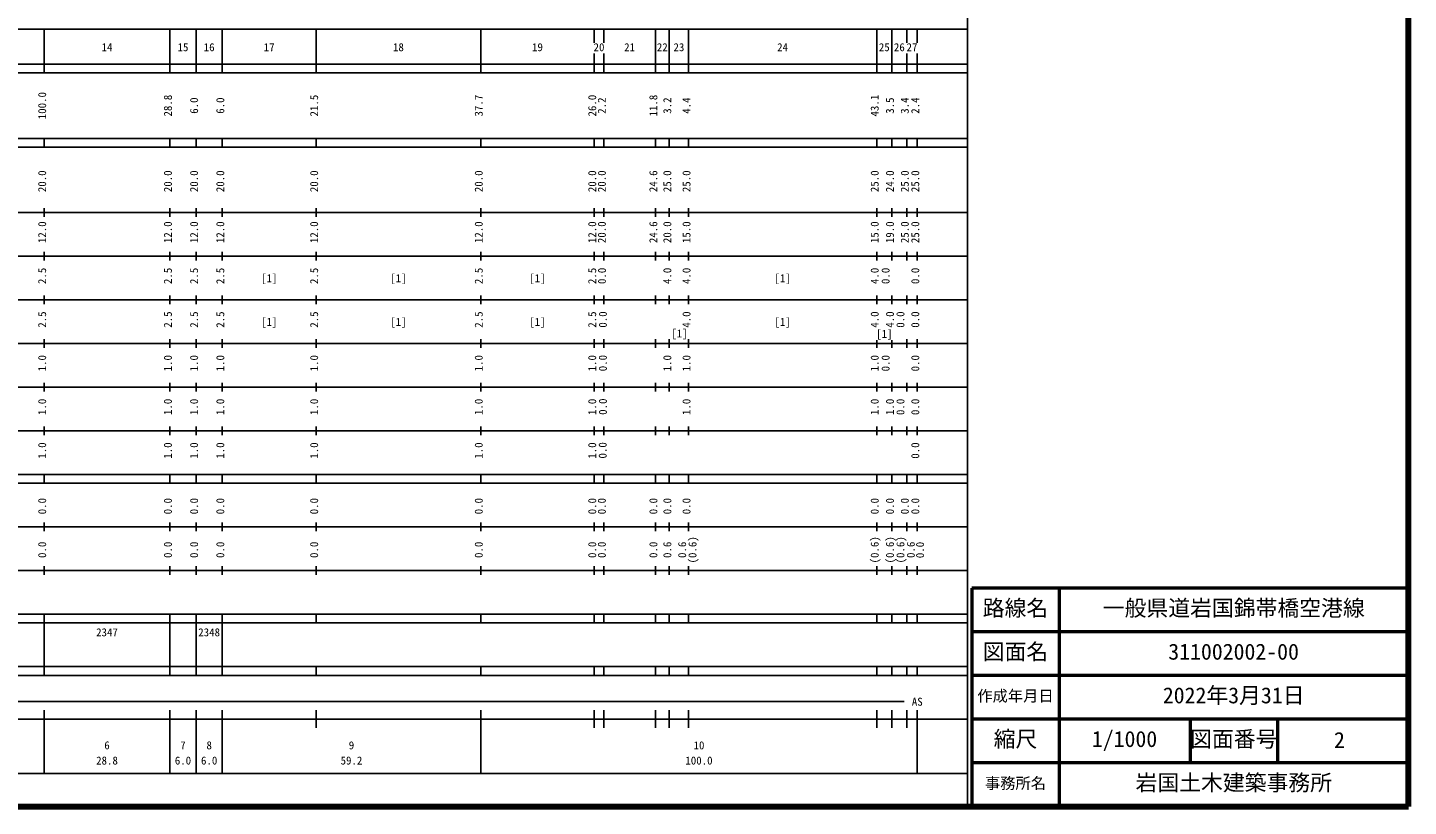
# Model space of a CAD drawing. Units: millimetres, scale not verified. Extents: x 40000 to 680000, y 20000 to 380000.
# Drawn here: x 363708 to 680000, y 20000 to 198357 of the extents above; entities that cross this region are included whole.
import ezdxf
from ezdxf.enums import TextEntityAlignment as Align

# ---------------------------------------------------------------- set-up
doc = ezdxf.new("R2010")
doc.units = ezdxf.units.MM
doc.header["$LTSCALE"] = 1000
for name, color, linetype, lineweight in [('M-TTL', 2, 'Continuous', 140), ('M-TTL-BAND', 7, 'Continuous', 25), ('M-TTL-FRAM', 2, 'Continuous', 50), ('M-TTL-LINE', 7, 'Continuous', 50)]:
    doc.layers.add(name, color=color, linetype=linetype, lineweight=lineweight)
doc.layers.add('M-TTL-TXT', color=7, linetype='Continuous')
doc.styles.add('ＭＳ ゴシック', font='')
doc.styles.get('ＭＳ ゴシック').set_extended_font_data('MS Gothic')

msp = doc.modelspace()

# ---------------------------------------------------------------- linework, layer by layer
at = {"layer": 'M-TTL'}
for p, q in [((680000, 20000), (680000, 380000)), ((40000, 20000), (680000, 20000))]:
    msp.add_line(p, q, dxfattribs=at)
at = {"layer": 'M-TTL-BAND'}
for p, q in [((579000, 20000), (579000, 370000)), ((68000, 198000), (579000, 198000)), ((367500, 188000), (367500, 198000)), ((396300, 188000), (396300, 198000)), ((402300, 188000), (402300, 198000)), ((408300, 188000), (408300, 198000)), ((429800, 188000), (429800, 198000)), ((467500, 188000), (467500, 198000)), ((493500, 194905), (493500, 198000)), ((495700, 194905), (495700, 198000)), ((507500, 188000), (507500, 198000)), ((510700, 188000), (510700, 198000)), ((515100, 188000), (515100, 198000)), ((558200, 188000), (558200, 198000)), ((561700, 188000), (561700, 198000)), ((565100, 194905), (565100, 198000)), ((567500, 194905), (567500, 198000)), ((40000, 190000), (579000, 190000)), ((493500, 188000), (493500, 192405)), ((495700, 188000), (495700, 192405)), ((565100, 188000), (565100, 192405)), ((567500, 188000), (567500, 192405)), ((40000, 188000), (579000, 188000)), ((40000, 173000), (579000, 173000)), ((40000, 171000), (579000, 171000)), ((367500, 171000), (367500, 173000)), ((396300, 171000), (396300, 173000)), ((402300, 171000), (402300, 173000)), ((408300, 171000), (408300, 173000)), ((429800, 171000), (429800, 173000)), ((467500, 171000), (467500, 173000)), ((493500, 171000), (493500, 173000)), ((495700, 171000), (495700, 173000)), ((507500, 171000), (507500, 173000)), ((510700, 171000), (510700, 173000)), ((515100, 171000), (515100, 173000)), ((558200, 171000), (558200, 173000)), ((561700, 171000), (561700, 173000)), ((565100, 171000), (565100, 173000)), ((567500, 171000), (567500, 173000)), ((40000, 156000), (579000, 156000)), ((367500, 155000), (367500, 157000)), ((396300, 155000), (396300, 157000)), ((402300, 155000), (402300, 157000)), ((408300, 155000), (408300, 157000)), ((429800, 155000), (429800, 157000)), ((467500, 155000), (467500, 157000)), ((493500, 155000), (493500, 157000)), ((495700, 155000), (495700, 157000)), ((507500, 155000), (507500, 157000)), ((510700, 155000), (510700, 157000)), ((515100, 155000), (515100, 157000)), ((558200, 155000), (558200, 157000)), ((561700, 155000), (561700, 157000)), ((565100, 155000), (565100, 157000)), ((567500, 155000), (567500, 157000)), ((46000, 146000), (579000, 146000)), ((367500, 145000), (367500, 147000)), ((396300, 145000), (396300, 147000)), ((402300, 145000), (402300, 147000)), ((408300, 145000), (408300, 147000)), ((429800, 145000), (429800, 147000)), ((467500, 145000), (467500, 147000)), ((493500, 145000), (493500, 147000)), ((495700, 145000), (495700, 147000)), ((507500, 145000), (507500, 147000)), ((510700, 145000), (510700, 147000)), ((515100, 145000), (515100, 147000)), ((558200, 145000), (558200, 147000)), ((561700, 145000), (561700, 147000)), ((565100, 145000), (565100, 147000)), ((567500, 145000), (567500, 147000)), ((367500, 135000), (367500, 137000)), ((396300, 135000), (396300, 137000)), ((402300, 135000), (402300, 137000)), ((408300, 135000), (408300, 137000)), ((429800, 135000), (429800, 137000)), ((467500, 135000), (467500, 137000)), ((493500, 135000), (493500, 137000)), ((495700, 135000), (495700, 137000)), ((507500, 135000), (507500, 137000)), ((510700, 135000), (510700, 137000)), ((515100, 135000), (515100, 137000)), ((558200, 135000), (558200, 137000)), ((561700, 135000), (561700, 137000)), ((565100, 135000), (565100, 137000)), ((567500, 135000), (567500, 137000)), ((52000, 136000), (579000, 136000)), ((367500, 125000), (367500, 127000)), ((396300, 125000), (396300, 127000)), ((402300, 125000), (402300, 127000)), ((408300, 125000), (408300, 127000)), ((429800, 125000), (429800, 127000)), ((467500, 125000), (467500, 127000)), ((493500, 125000), (493500, 127000)), ((495700, 125000), (495700, 127000)), ((507500, 125000), (507500, 127000)), ((510700, 125000), (510700, 127000)), ((515100, 125000), (515100, 127000)), ((558200, 125000), (558200, 126758)), ((561700, 125000), (561700, 126758)), ((565100, 125000), (565100, 127000)), ((567500, 125000), (567500, 127000)), ((46000, 126000), (579000, 126000)), ((52000, 116000), (579000, 116000)), ((367500, 115000), (367500, 117000)), ((396300, 115000), (396300, 117000)), ((402300, 115000), (402300, 117000)), ((408300, 115000), (408300, 117000)), ((429800, 115000), (429800, 117000)), ((467500, 115000), (467500, 117000)), ((493500, 115000), (493500, 117000)), ((495700, 115000), (495700, 117000)), ((507500, 115000), (507500, 117000)), ((510700, 115000), (510700, 117000)), ((515100, 115000), (515100, 117000)), ((558200, 115000), (558200, 117000)), ((561700, 115000), (561700, 117000)), ((565100, 115000), (565100, 117000)), ((567500, 115000), (567500, 117000)), ((56750, 106000), (579000, 106000)), ((367500, 105000), (367500, 107000)), ((396300, 105000), (396300, 107000)), ((402300, 105000), (402300, 107000)), ((408300, 105000), (408300, 107000)), ((429800, 105000), (429800, 107000)), ((467500, 105000), (467500, 107000)), ((493500, 105000), (493500, 107000)), ((495700, 105000), (495700, 107000)), ((507500, 105000), (507500, 107000)), ((510700, 105000), (510700, 107000)), ((515100, 105000), (515100, 107000)), ((558200, 105000), (558200, 107000)), ((561700, 105000), (561700, 107000)), ((565100, 105000), (565100, 107000)), ((567500, 105000), (567500, 107000)), ((56750, 96000), (579000, 96000)), ((367500, 94000), (367500, 96000)), ((396300, 94000), (396300, 96000)), ((402300, 94000), (402300, 96000)), ((408300, 94000), (408300, 96000)), ((429800, 94000), (429800, 96000)), ((467500, 94000), (467500, 96000)), ((493500, 94000), (493500, 96000)), ((495700, 94000), (495700, 96000)), ((507500, 94000), (507500, 96000)), ((510700, 94000), (510700, 96000)), ((515100, 94000), (515100, 96000)), ((558200, 94000), (558200, 96000)), ((561700, 94000), (561700, 96000)), ((565100, 94000), (565100, 96000)), ((567500, 94000), (567500, 96000)), ((40000, 94000), (579000, 94000)), ((49000, 84000), (579000, 84000)), ((367500, 83000), (367500, 85000)), ((396300, 83000), (396300, 85000)), ((402300, 83000), (402300, 85000)), ((408300, 83000), (408300, 85000)), ((429800, 83000), (429800, 85000)), ((467500, 83000), (467500, 85000)), ((493500, 83000), (493500, 85000)), ((495700, 83000), (495700, 85000)), ((507500, 83000), (507500, 85000)), ((510700, 83000), (510700, 85000)), ((515100, 83000), (515100, 85000)), ((558200, 83000), (558200, 85000)), ((561700, 83000), (561700, 85000)), ((565100, 83000), (565100, 85000)), ((567500, 83000), (567500, 85000)), ((40000, 74000), (579000, 74000)), ((367500, 73000), (367500, 75000)), ((396300, 73000), (396300, 75000)), ((402300, 73000), (402300, 75000)), ((408300, 73000), (408300, 75000)), ((429800, 73000), (429800, 75000)), ((467500, 73000), (467500, 75000)), ((493500, 73000), (493500, 75000)), ((495700, 73000), (495700, 75000)), ((507500, 73000), (507500, 75000)), ((510700, 73000), (510700, 75000)), ((515100, 73000), (515100, 75000)), ((558200, 73000), (558200, 75000)), ((561700, 73000), (561700, 75000)), ((565100, 73000), (565100, 75000)), ((567500, 73000), (567500, 75000)), ((40000, 64000), (579000, 64000)), ((367500, 62000), (367500, 64000)), ((396300, 62000), (396300, 64000)), ((402300, 62000), (402300, 64000)), ((408300, 62000), (408300, 64000)), ((429800, 62000), (429800, 64000)), ((467500, 62000), (467500, 64000)), ((493500, 62000), (493500, 64000)), ((495700, 62000), (495700, 64000)), ((507500, 62000), (507500, 64000)), ((510700, 62000), (510700, 64000)), ((515100, 62000), (515100, 64000)), ((558200, 62000), (558200, 64000)), ((561700, 62000), (561700, 64000)), ((565100, 62000), (565100, 64000)), ((567500, 62000), (567500, 64000)), ((55250, 62000), (579000, 62000)), ((367500, 52000), (367500, 62000)), ((367500, 52000), (367500, 62000)), ((396300, 52000), (396300, 62000)), ((402300, 52000), (402300, 62000)), ((408300, 52000), (408300, 62000)), ((55250, 52000), (579000, 52000)), ((367500, 50000), (367500, 52000)), ((396300, 50000), (396300, 52000)), ((402300, 50000), (402300, 52000)), ((408300, 50000), (408300, 52000)), ((429800, 50000), (429800, 52000)), ((467500, 50000), (467500, 52000)), ((493500, 50000), (493500, 52000)), ((495700, 50000), (495700, 52000)), ((507500, 50000), (507500, 52000)), ((510700, 50000), (510700, 52000)), ((515100, 50000), (515100, 52000)), ((558200, 50000), (558200, 52000)), ((561700, 50000), (561700, 52000)), ((565100, 50000), (565100, 52000)), ((567500, 50000), (567500, 52000)), ((40000, 50000), (579000, 50000)), ((71000, 44000), (564500, 44000)), ((367500, 27500), (367500, 42000)), ((396300, 27500), (396300, 42000)), ((402300, 27500), (402300, 42000)), ((408300, 27500), (408300, 42000)), ((429800, 38000), (429800, 42000)), ((467500, 27500), (467500, 42000)), ((493500, 38000), (493500, 42000)), ((495700, 38000), (495700, 42000)), ((507500, 38000), (507500, 42000)), ((510700, 38000), (510700, 42000)), ((515100, 38000), (515100, 42000)), ((558200, 38000), (558200, 42000)), ((561700, 38000), (561700, 42000)), ((565100, 38000), (565100, 42000)), ((567500, 27500), (567500, 42000)), ((40000, 40000), (579000, 40000)), ((68000, 27500), (579000, 27500))]:
    msp.add_line(p, q, dxfattribs=at)
at = {"layer": 'M-TTL-FRAM'}
for p, q in [((680000, 70000), (580000, 70000)), ((580000, 70000), (580000, 20000))]:
    msp.add_line(p, q, dxfattribs=at)
at = {"layer": 'M-TTL-LINE'}
for p, q in [((600000, 70000), (600000, 20000)), ((680000, 60000), (580000, 60000)), ((680000, 50000), (580000, 50000)), ((680000, 40000), (580000, 40000)), ((630000, 40000), (630000, 37500)), ((650000, 40000), (650000, 37500)), ((630000, 37500), (630000, 32500)), ((650000, 37500), (650000, 32500)), ((630000, 32500), (630000, 30000)), ((650000, 32500), (650000, 30000)), ((680000, 30000), (580000, 30000))]:
    msp.add_line(p, q, dxfattribs=at)

# ---------------------------------------------------------------- texts
at = {"layer": 'M-TTL-BAND', "style": 'ＭＳ ゴシック'}
for s, p in [('14', (380650, 192405)), ('15', (398050, 192405)), ('16', (404050, 192405)), ('17', (417800, 192405)), ('18', (447400, 192405)), ('19', (479250, 192405)), ('20', (493350, 192405)), ('21', (500350, 192405)), ('22', (507850, 192405)), ('23', (511650, 192405)), ('24', (535400, 192405)), ('25', (558700, 192405)), ('26', (562150, 192405)), ('27', (565050, 192405)), ('[1]', (417175, 139500)), ('[1]', (446775, 139500)), ('[1]', (478625, 139500)), ('[1]', (534775, 139500)), ('[1]', (417175, 129500)), ('[1]', (446775, 129500)), ('[1]', (478625, 129500)), ('[1]', (534775, 129500)), ('[1]', (511162, 126862)), ('[1]', (558094, 126758)), ('2347', (379400, 58405)), ('2348', (402800, 58405)), ('AS', (566250, 42500)), ('6', (381275, 32523)), ('7', (398675, 32523)), ('8', (404675, 32523)), ('9', (437275, 32523)), ('10', (516250, 32523)), ('28.8', (379400, 29033)), ('6.0', (397425, 29033)), ('6.0', (403425, 29033)), ('59.2', (435400, 29033)), ('100.0', (514375, 29033))]:
    msp.add_text(s, height=1833, dxfattribs=at).set_placement(p, align=Align.BOTTOM_LEFT)
for s, p in [('100.0', (368500, 177375)), ('28.8', (397300, 178000)), ('6.0', (403300, 178625)), ('6.0', (409300, 178625)), ('21.5', (430800, 178000)), ('37.7', (468500, 178000)), ('26.0', (494500, 178000)), ('2.2', (496700, 178625)), ('11.8', (508500, 178000)), ('3.2', (511700, 178625)), ('4.4', (516100, 178625)), ('43.1', (559200, 178000)), ('3.5', (562700, 178625)), ('3.4', (566100, 178625)), ('2.4', (568500, 178625)), ('20.0', (368500, 160674)), ('20.0', (397300, 160674)), ('20.0', (403300, 160674)), ('20.0', (409300, 160674)), ('20.0', (430800, 160674)), ('20.0', (468500, 160674)), ('20.0', (494500, 160674)), ('20.0', (496700, 160674)), ('24.6', (508500, 160674)), ('25.0', (511700, 160674)), ('25.0', (516100, 160674)), ('25.0', (559200, 160674)), ('24.0', (562700, 160674)), ('25.0', (566100, 160674)), ('25.0', (568500, 160674)), ('12.0', (368500, 149000)), ('12.0', (397300, 149000)), ('12.0', (403300, 149000)), ('12.0', (409300, 149000)), ('12.0', (430800, 149000)), ('12.0', (468500, 149000)), ('12.0', (494500, 149000)), ('20.0', (496700, 149000)), ('24.6', (508500, 149000)), ('20.0', (511700, 149000)), ('15.0', (516100, 149000)), ('15.0', (559200, 149000)), ('19.0', (562700, 149000)), ('25.0', (566100, 149000)), ('25.0', (568500, 149000)), ('2.5', (368500, 139625)), ('2.5', (397300, 139625)), ('2.5', (403300, 139625)), ('2.5', (409300, 139625)), ('2.5', (430800, 139625)), ('2.5', (468500, 139625)), ('2.5', (494500, 139625)), ('0.0', (496733, 139625)), ('4.0', (511700, 139625)), ('4.0', (516100, 139625)), ('4.0', (559200, 139625)), ('0.0', (561700, 139625)), ('0.0', (568500, 139625)), ('2.5', (368500, 129625)), ('2.5', (397300, 129625)), ('2.5', (403300, 129625)), ('2.5', (409300, 129625)), ('2.5', (430800, 129625)), ('2.5', (468500, 129625)), ('2.5', (494500, 129625)), ('0.0', (496936, 129636)), ('4.0', (516100, 129625)), ('4.0', (559200, 129625)), ('4.0', (562700, 129625)), ('0.0', (565100, 129625)), ('0.0', (568500, 129625)), ('1.0', (368500, 119625)), ('1.0', (397300, 119625)), ('1.0', (403300, 119625)), ('1.0', (409300, 119625)), ('1.0', (430800, 119625)), ('1.0', (468500, 119625)), ('1.0', (494500, 119625)), ('0.0', (496936, 119652)), ('1.0', (511700, 119625)), ('1.0', (516100, 119625)), ('1.0', (559200, 119625)), ('0.0', (561700, 119625)), ('0.0', (568500, 119625)), ('1.0', (368500, 109625)), ('1.0', (397300, 109625)), ('1.0', (403300, 109625)), ('1.0', (409300, 109625)), ('1.0', (430800, 109625)), ('1.0', (468500, 109625)), ('1.0', (494500, 109625)), ('0.0', (496941, 109673)), ('1.0', (516100, 109625)), ('1.0', (559200, 109625)), ('1.0', (562700, 109625)), ('0.0', (565100, 109625)), ('0.0', (568500, 109625)), ('1.0', (368500, 99625)), ('1.0', (397300, 99625)), ('1.0', (403300, 99625)), ('1.0', (409300, 99625)), ('1.0', (430800, 99625)), ('1.0', (468500, 99625)), ('1.0', (494500, 99625)), ('0.0', (496887, 99670)), ('0.0', (568500, 99625)), ('0.0', (368500, 86889)), ('0.0', (397300, 86889)), ('0.0', (403300, 86889)), ('0.0', (409300, 86889)), ('0.0', (430800, 86889)), ('0.0', (468500, 86889)), ('0.0', (494500, 86889)), ('0.0', (496700, 86889)), ('0.0', (508500, 86889)), ('0.0', (511700, 86889)), ('0.0', (516100, 86889)), ('0.0', (559200, 86889)), ('0.0', (562700, 86889)), ('0.0', (566100, 86889)), ('0.0', (568500, 86889)), ('0.0', (368500, 76889)), ('0.0', (397300, 76889)), ('0.0', (403300, 76889)), ('0.0', (409300, 76889)), ('0.0', (430800, 76889)), ('0.0', (468500, 76889)), ('0.0', (494500, 76889)), ('0.0', (496700, 76889)), ('0.0', (508500, 76889)), ('0.6', (511700, 76889)), ('0.6', (515100, 76889)), ('(0.6)', (517470, 75639)), ('(0.6)', (559200, 75639)), ('(0.6)', (562700, 75639)), ('(0.6)', (565100, 75639)), ('0.6', (567470, 76889)), ('0.0', (569589, 76849))]:
    msp.add_text(s, height=1833, rotation=90, dxfattribs=at).set_placement(p, align=Align.BOTTOM_LEFT)
at = {"layer": 'M-TTL-TXT', "style": 'ＭＳ ゴシック'}
for s, height, p in [('路線名', 3666, (582500, 62500)), ('一般県道岩国錦帯橋空港線', 3666, (610000, 62500)), ('図面名', 3666, (582500, 52500)), ('311002002-00', 3666, (625000, 52500)), ('2022年3月31日', 3666, (623750, 42500)), ('作成年月日', 2566, (581250, 43250)), ('縮尺', 3666, (585000, 32500)), ('1/1000', 3666, (607500, 32500)), ('図面番号', 3666, (630000, 32500)), ('2', 3666, (662960, 32271)), ('事務所名', 2566, (583000, 23250)), ('岩国土木建築事務所', 3666, (617500, 22500))]:
    msp.add_text(s, height=height, dxfattribs=at).set_placement(p, align=Align.BOTTOM_LEFT)

doc.saveas('drawing.dxf')
